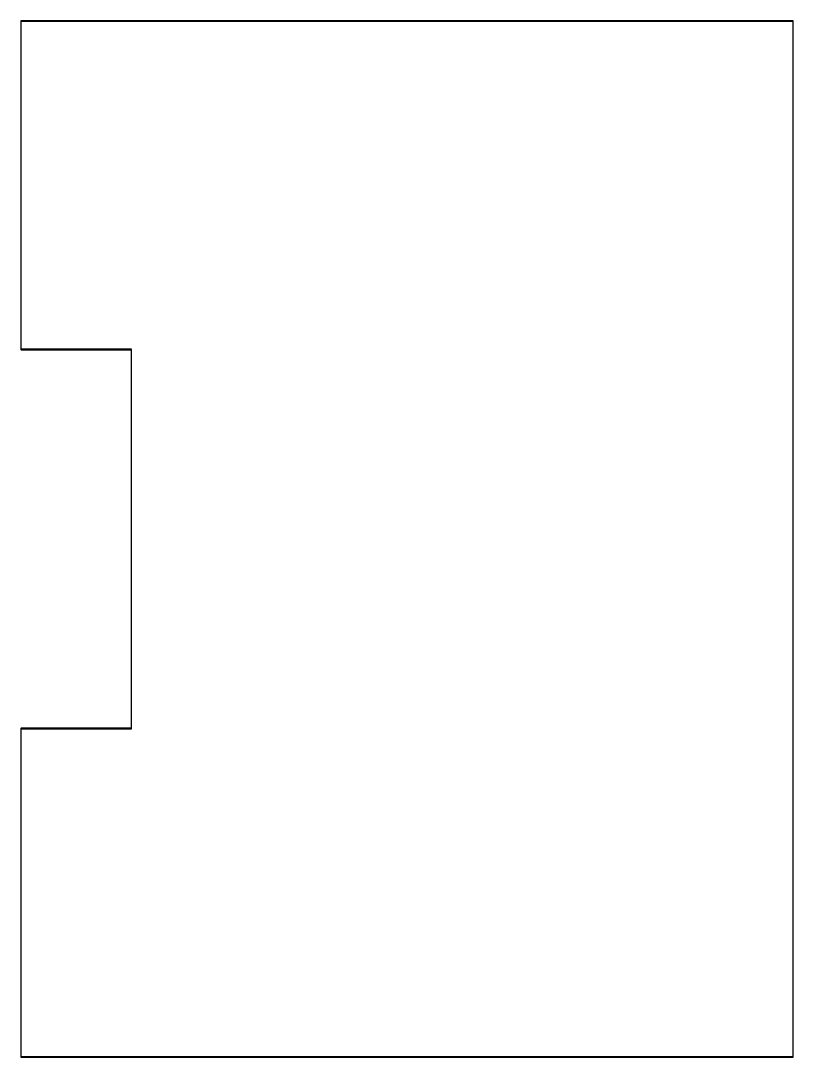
# Model space of a CAD drawing. Extents: x 0 to 35, y 0 to 47.
import ezdxf

# ---------------------------------------------------------------- set-up
doc = ezdxf.new("R2010")
doc.units = 0
doc.layers.add('21', color=253, linetype='CONTINUOUS')

msp = doc.modelspace()

# ---------------------------------------------------------------- linework, layer by layer
at = {"layer": '21'}
for points in [[(-0.0127, 47), (-0.0127, 32.1, 1), (0.0127, 32.1), (0.0127, 47, 1)], [(0, 46.9873), (35, 46.9873, 1), (35, 47.0127), (0, 47.0127, 1)], [(34.9873, 47), (34.9873, 0, 1), (35.0127, 0), (35.0127, 47, 1)], [(0, 32.0873), (5, 32.0873, 1), (5, 32.1127), (0, 32.1127, 1)], [(4.9873, 32.1), (4.9873, 14.9, 1), (5.0127, 14.9), (5.0127, 32.1, 1)], [(5, 14.9127), (0, 14.9127, 1), (0, 14.8873), (5, 14.8873, 1)], [(-0.0127, 14.9), (-0.0127, 0, 1), (0.0127, 0), (0.0127, 14.9, 1)], [(35, 0.0127), (0, 0.0127, 1), (0, -0.0127), (35, -0.0127, 1)]]:
    msp.add_lwpolyline(points, format="xyb", close=True, dxfattribs=at)

doc.saveas('drawing.dxf')
